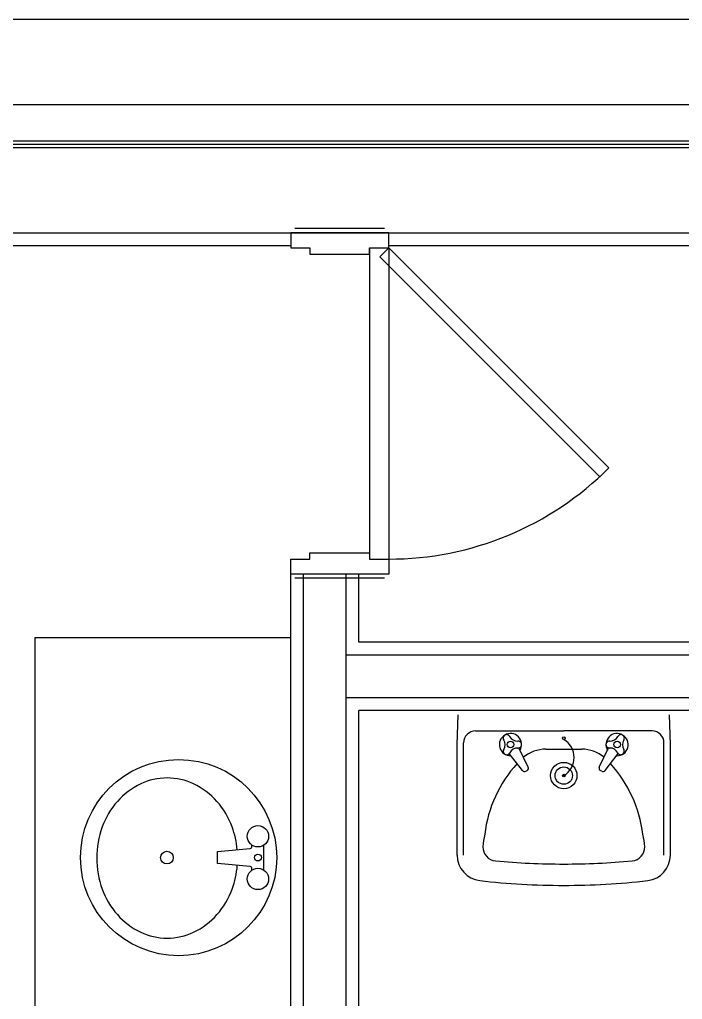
# Model space of a CAD drawing. Header units: millimetres. Extents: x 16332047 to 33387680, y -14835522 to -7015081.
# Drawn here: x 16626019 to 16627418, y -7659390 to -7657323 of the extents above; entities that cross this region are included whole.
import ezdxf

# ---------------------------------------------------------------- set-up
doc = ezdxf.new("R2010")
doc.units = ezdxf.units.MM
doc.header["$LTSCALE"] = 300
doc.header["$MEASUREMENT"] = 0
doc.layers.add('건물', color=8, linetype='CONTINUOUS')

msp = doc.modelspace()

# ---------------------------------------------------------------- linework, layer by layer
at = {"layer": '건물'}
for p, q in [((16630155.3, -7657322.8), (16615016.9, -7657322.8)), ((16630155.3, -7657502.8), (16615016.9, -7657502.8)), ((16630155.3, -7657579.3), (16615016.9, -7657579.3)), ((16630155.3, -7657586.1), (16615016.9, -7657586.1)), ((16622585.9, -7657592.8), (16628471.9, -7657592.8)), ((16626788.9, -7657763.8), (16626599.9, -7657763.8)), ((16622585.9, -7657772.8), (16628471.9, -7657772.8)), ((16626797.9, -7657772.8), (16626590.9, -7657772.8)), ((16626590.9, -7657772.8), (16626590.9, -7657804.3)), ((16626797.9, -7657804.3), (16626797.9, -7657772.8)), ((16622612.9, -7657799.8), (16626590.9, -7657799.8)), ((16626590.9, -7657804.3), (16626631.4, -7657804.3)), ((16626631.4, -7657804.3), (16626631.4, -7657817.8)), ((16626757.4, -7657804.3), (16626757.4, -7658461.3)), ((16626757.4, -7657817.8), (16626757.4, -7657804.3)), ((16626757.4, -7657804.3), (16626797.9, -7657804.3)), ((16626797.9, -7657804.3), (16626778.8, -7657823.4)), ((16626797.9, -7657799.8), (16628444.9, -7657799.8)), ((16626797.9, -7657804.3), (16626797.9, -7658461.3)), ((16626797.9, -7657804.3), (16626797.9, -7657804.3)), ((16626797.9, -7657804.3), (16626797.9, -7657804.3)), ((16627262.5, -7658268.9), (16626797.9, -7657804.3)), ((16626631.4, -7657817.8), (16626757.4, -7657817.8)), ((16626778.8, -7657823.4), (16627243.4, -7658288)), ((16627243.4, -7658288), (16627262.5, -7658268.9)), ((16626631.4, -7658461.3), (16626631.4, -7658447.8)), ((16626631.4, -7658447.8), (16626757.4, -7658447.8)), ((16626757.4, -7658447.8), (16626757.4, -7658461.3)), ((16626590.9, -7658492.8), (16626590.9, -7658461.3)), ((16626590.9, -7658461.3), (16626631.4, -7658461.3)), ((16626757.4, -7658461.3), (16626797.9, -7658461.3)), ((16626797.9, -7658461.3), (16626797.9, -7658461.3)), ((16626797.9, -7658461.3), (16626797.9, -7658492.8)), ((16626590.9, -7660220.8), (16626590.9, -7658492.8)), ((16626617.9, -7658492.8), (16626590.9, -7658492.8)), ((16626797.9, -7658492.8), (16626590.9, -7658492.8)), ((16626788.9, -7658501.8), (16626599.9, -7658501.8)), ((16626617.9, -7660247.8), (16626617.9, -7658492.8)), ((16626707.9, -7658492.8), (16626617.9, -7658492.8)), ((16626707.9, -7660247.8), (16626707.9, -7658492.8)), ((16626734.9, -7658636.8), (16626734.9, -7658492.8)), ((16626590.9, -7658627.8), (16626050.9, -7658627.8)), ((16626050.9, -7658627.8), (16626050.9, -7660220.8)), ((16626590.9, -7660220.8), (16626590.9, -7658627.8)), ((16628444.9, -7658636.8), (16626734.9, -7658636.8)), ((16628471.9, -7658663.8), (16626707.9, -7658663.8)), ((16628471.9, -7658753.8), (16626707.9, -7658753.8)), ((16626734.9, -7660220.8), (16626734.9, -7658780.8)), ((16628444.9, -7658780.8), (16626734.9, -7658780.8)), ((16626942.2, -7658852.8), (16626944, -7658789.8)), ((16627392.2, -7658852.8), (16627390.4, -7658789.8)), ((16626980.9, -7658824), (16627167.2, -7658824)), ((16627353.5, -7658824), (16627167.2, -7658824)), ((16626942.2, -7659086.2), (16626942.2, -7658852.8)), ((16626955.7, -7659086.2), (16626955.7, -7658849.2)), ((16627092.2, -7658900.3), (16627072.6, -7658859.8)), ((16627129.1, -7658862.2), (16627205.2, -7658862.2)), ((16627242.1, -7658900.3), (16627261.7, -7658859.8)), ((16627378.7, -7659086.2), (16627378.7, -7658849.2)), ((16627392.2, -7659086.2), (16627392.2, -7658852.8)), ((16627080, -7658907.5), (16627052, -7658871.9)), ((16627254.3, -7658907.5), (16627282.3, -7658871.9)), ((16627087.1, -7658908.9), (16627090, -7658907.2)), ((16627247.2, -7658908.9), (16627244.3, -7658907.2)), ((16626509.1, -7659067.6), (16626509.1, -7659064.8)), ((16626534.3, -7659117.5), (16626534.3, -7659064.8)), ((16626436.2, -7659078.6), (16626505, -7659072.1)), ((16626436.2, -7659103.8), (16626436.2, -7659078.6)), ((16626505, -7659110.3), (16626436.2, -7659103.8)), ((16626509.1, -7659117.5), (16626509.1, -7659114.7))]:
    msp.add_line(p, q, dxfattribs=at)
for centre, radius in [((16627167.3, -7658839.3), 2.7), ((16627054.7, -7658852.8), 6.98), ((16627279.7, -7658852.8), 6.98), ((16626354.3, -7659091.2), 207), ((16627167.2, -7658918.2), 27.9), ((16627167.2, -7658918.2), 18.4), ((16627167.2, -7658918.2), 2.7), ((16626521.7, -7659046.2), 22.5), ((16626329.6, -7659091.2), 13.5), ((16626521.7, -7659091.2), 7.2), ((16626521.7, -7659136.2), 22.5)]:
    msp.add_circle(centre, radius, dxfattribs=at)
for centre, radius, start, end in [((16626797.9, -7657804.3), 657, 270, 315), ((16626980.9, -7658849.2), 25.2, 90, 180), ((16627054.7, -7658852.8), 23.4, 329.2581, 271.207), ((16627046.5, -7658839), 7.32, 27.1029, 213.8419), ((16627069, -7658827.4), 18, 207.1029, 273.8419), ((16627145, -7658880.1), 44.1, 300.2021, 59.7987), ((16627279.7, -7658852.8), 23.4, 268.793, 210.7419), ((16627265.3, -7658827.4), 18, 266.1581, 332.8971), ((16627287.8, -7658839), 7.32, 326.1581, 152.8971), ((16627353.5, -7658849.2), 25.2, 0, 90), ((16627046.7, -7658866.8), 7.32, 147.1029, 333.8419), ((16627025.5, -7658853.1), 18, 327.1029, 33.8419), ((16627069.5, -7658878), 18, 87.1029, 153.8419), ((16627070.7, -7658852.7), 7.32, 267.1029, 93.8419), ((16627130.6, -7658938.7), 76.5, 91.1015, 129.2652), ((16627203.7, -7658938.7), 76.5, 50.7348, 88.8985), ((16627263.6, -7658852.7), 7.32, 86.1581, 272.8971), ((16627264.9, -7658878), 18, 26.1581, 92.8971), ((16627287.6, -7658866.8), 7.32, 206.1581, 32.8971), ((16627308.8, -7658853.1), 18, 146.1581, 212.8971), ((16627268.4, -7659074.5), 270, 137.7489, 173.0796), ((16627087.3, -7658902.5), 5.4, 300.4724, 24.8057), ((16627247, -7658902.5), 5.4, 155.1943, 239.5276), ((16627065.9, -7659074.5), 270, 6.9204, 42.2511), ((16626330.1, -7659054.4), 131.2, 90, 115.2155), ((16626330.1, -7659054.4), 131.2, 64.7845, 90), ((16627084.3, -7658904.3), 5.4, 216.1392, 300.4724), ((16627167.2, -7658918.2), 0.18, 0, 180), ((16627167.2, -7658918.2), 0.18, 180, 0), ((16627250, -7658904.3), 5.4, 239.5276, 323.8608), ((16626338.7, -7659072.7), 151.4, 115.2155, 138.6642), ((16626321.5, -7659072.7), 151.4, 41.3358, 64.7845), ((16626352.1, -7659084.5), 169.3, 138.6642, 159.9806), ((16626308.1, -7659084.5), 169.3, 20.0194, 41.3358), ((16626373.2, -7659092.1), 191.7, 159.9806, 180), ((16626287.1, -7659092.1), 191.7, 5.2382, 20.0194), ((16627157.7, -7659080.6), 162, 166.2139, 175.7183), ((16627176.6, -7659080.6), 162, 4.2817, 13.7861), ((16626504.6, -7659067.6), 4.5, 275.3909, 0), ((16627025.9, -7659068.5), 29.7, 180, 264.5958), ((16627308.5, -7659068.5), 29.7, 275.4042, 0), ((16626996.2, -7659086.2), 54, 180, 263.5448), ((16627338.2, -7659086.2), 54, 276.4552, 0), ((16626373.2, -7659092.1), 191.7, 180, 200.0194), ((16626287.1, -7659092.1), 191.7, 339.9806, 355.3337), ((16626504.6, -7659114.7), 4.5, 0, 84.6091), ((16627167.2, -7657574.8), 1530, 264.5958, 270), ((16627167.2, -7657574.8), 1530, 270, 275.4042), ((16627167.2, -7657574.8), 1575, 263.5448, 270), ((16627167.2, -7657574.8), 1575, 270, 276.4552), ((16626352.1, -7659099.8), 169.3, 200.0194, 221.3358), ((16626308.1, -7659099.8), 169.3, 318.6642, 339.9806), ((16626338.7, -7659111.6), 151.4, 221.3358, 244.7845), ((16626321.5, -7659111.6), 151.4, 295.2155, 318.6642), ((16626330.1, -7659129.9), 131.2, 244.7845, 270), ((16626330.1, -7659129.9), 131.2, 270, 295.2155)]:
    msp.add_arc(centre, radius, start, end, dxfattribs=at)

doc.saveas('drawing.dxf')
